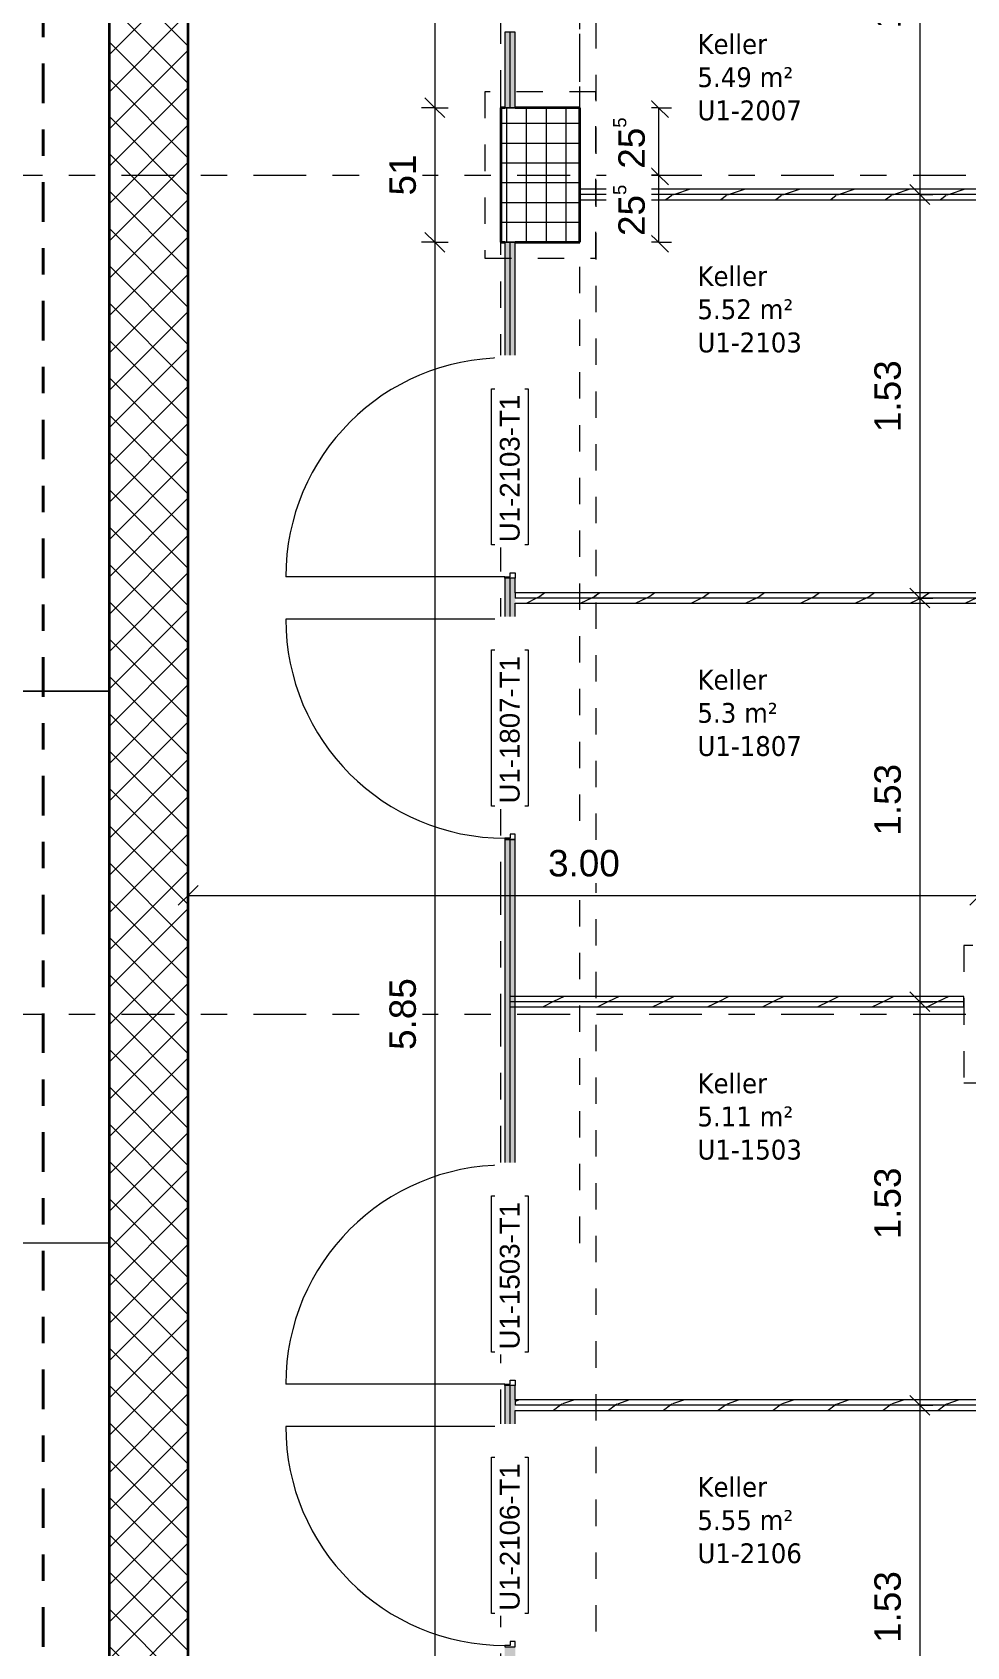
# Model space of a CAD drawing. Header units: metres. Extents: x -85.4 to -16.9, y -4 to 38.1.
# Drawn here: x -33 to -29.46, y 4.65 to 10.77 of the extents above; entities that cross this region are included whole.
import ezdxf

# ---------------------------------------------------------------- set-up
doc = ezdxf.new("R2010")
doc.units = ezdxf.units.M
for name, pattern in [('_Rasterlinie_', [0.375, 0.2, -0.05, 0.075, -0.05]), ('Strichpunkt - Fein', [0.2, 0.1, -0.05, 0, -0.05]), ('Strichpunkt - Mittel', [0.35, 0.15, -0.1, 0, -0.1])]:
    doc.linetypes.add(name, pattern=pattern)
for name, color, linetype, lineweight in [('A-____-____-DIMS', 7, 'Continuous', 5), ('A-____-____-DIMS-50', 7, 'Continuous', 5), ('A-AREA-____-IDEN', 7, 'Continuous', 5), ('A-DOOR-____-IDEN', 7, 'Continuous', 5), ('A-DOOR-____-OTLN', 7, 'Continuous', 9), ('A-DOOR-FRAM-MCUT', 7, 'Continuous', 9), ('A-DOOR-OPNG-OTLN', 7, 'Continuous', 9), ('A-FLOR-____-OTLN', 7, 'Continuous', 9), ('A-FLOR-____-OVHD', 7, 'Strichpunkt - Fein', 9), ('A-WALL-____-MCUT', 7, 'Continuous', 35), ('A-WALL-____-PATT', 7, 'Continuous', 35), ('A-WALL-FNSH-MCUT', 7, 'Continuous', 35), ('C-PRKG-____-OTLN', 7, 'Continuous', 9), ('S-COLS-____-MCUT', 7, 'Continuous', 35), ('S-COLS-____-OTLN', 7, 'Continuous', 9), ('S-GRID-____-OTLN', 7, 'Continuous', 5)]:
    doc.layers.add(name, color=color, linetype=linetype, lineweight=lineweight)
doc.layers.add('A-____-MATC-OTLN', color=7, linetype='Strichpunkt - Mittel', lineweight=40, true_color=0x0080ff)
doc.styles.add('Arial_1', font='arial.ttf', dxfattribs={"height": 0.075})
doc.styles.add('Arial_2', font='arial.ttf', dxfattribs={"height": 0.1})
doc.styles.add('Verdana_2', font='verdana.ttf', dxfattribs={"width": 0.9, "height": 0.075})
doc.dimstyles.new('SUB_Rohbau_fein', dxfattribs={"dimscale": 0.3048, "dimtxt": 0.102026, "dimasz": 0.246063, "dimexe": 0.164042, "dimexo": 0.0625, "dimgap": 0.123031, "dimtad": 1, "dimrnd": 0.005, "dimzin": 0, "dimdsep": 46, "dimtxsty": 'Arial_2', "dimblk1": 'OBLIQUE', "dimblk2": 'OBLIQUE', "dimsah": 1, "dimcen": 0.09, "dimazin": 0, "dimtfac": 1, "dimtdec": 4, "dimtix": 1, "dimtmove": 0, "dimatfit": 3, "dimfxl": 0.164042, "dimfxlon": 1, "dimtvp": 1, "dimtfill": 1, "dimtolj": 1, "dimtzin": 0, "dimarcsym": 2})
doc.dimstyles.new('SUB_Rohbau_fein_2', dxfattribs={"dimscale": 0.3048, "dimtxt": 0.102026, "dimasz": 0.246063, "dimexe": 0.164042, "dimexo": 0.0625, "dimgap": 0.123031, "dimtad": 1, "dimdec": 1, "dimlfac": 100, "dimrnd": 0.5, "dimdsep": 46, "dimtxsty": 'Arial_2', "dimblk1": 'OBLIQUE', "dimblk2": 'OBLIQUE', "dimsah": 1, "dimcen": 0.09, "dimazin": 0, "dimtfac": 1, "dimtdec": 4, "dimtix": 1, "dimtmove": 0, "dimatfit": 3, "dimfxl": 0.164042, "dimfxlon": 1, "dimtvp": 1, "dimtfill": 1, "dimtolj": 1, "dimtzin": 0, "dimarcsym": 2})
pattern_1 = [(216.87, (-1.417, -0.46398), (0.624749256, 0.416501116), [0.10412, -0.93712]), (206.565, (-1.292, -0.52646), (-0.20825414, -0.2082493), [0.23283, -0.23283]), (198.435, (-1.292, -0.63058), (-0.41650024, -0.20824584), [0.13171, -0.52684])]

# ---------------------------------------------------------------- blocks, each defined once
blk = doc.blocks.new('TU DF 1 - Rahmenstock - stumpf einschlagend - 800x1900 Kellerabteil-41621821--01_UG_OK_FFB_AF_lo')
at = {"layer": 'A-DOOR-FRAM-MCUT', "color": 253, "true_color": 0x999999}
for p, q in [((-0.42, 0.02), (-0.4, 0.02)), ((-0.42, -0.02), (-0.42, 0.02)), ((-0.4, 0.02), (-0.4, 0)), ((0.4, 0.02), (0.42, 0.02)), ((0.4, 0), (0.4, 0.02)), ((0.42, 0.02), (0.42, -0.02)), ((-0.415, -0.02), (-0.42, -0.02)), ((-0.415, 0), (-0.415, -0.02)), ((-0.4, 0), (-0.415, 0)), ((0.415, 0), (0.4, 0)), ((0.415, -0.02), (0.415, 0)), ((0.42, -0.02), (0.415, -0.02))]:
    blk.add_line(p, q, dxfattribs=at)
at = {"layer": 'A-DOOR-OPNG-OTLN', "color": 253, "true_color": 0x999999}
blk.add_line((0.415, -0.02), (0.415, -0.85), dxfattribs=at)
blk.add_arc((0.415, -0.02), 0.83, 180, 270, dxfattribs=at)
blk = doc.blocks.new('TU DF 1 - Rahmenstock - stumpf einschlagend - 800x1900 Kellerabteil-41621819--01_UG_OK_FFB_AF_lo')
at = {"layer": 'A-DOOR-FRAM-MCUT', "color": 253, "true_color": 0x999999}
for p, q in [((-0.415, 0.02), (-0.42, 0.02)), ((-0.42, 0.02), (-0.42, -0.02)), ((-0.415, 0), (-0.415, 0.02)), ((-0.4, 0), (-0.415, 0)), ((-0.4, -0.02), (-0.4, 0)), ((0.415, 0), (0.4, 0)), ((0.4, 0), (0.4, -0.02)), ((0.42, 0.02), (0.415, 0.02)), ((0.415, 0.02), (0.415, 0)), ((0.42, -0.02), (0.42, 0.02)), ((-0.42, -0.02), (-0.4, -0.02)), ((0.4, -0.02), (0.42, -0.02))]:
    blk.add_line(p, q, dxfattribs=at)
at = {"layer": 'A-DOOR-OPNG-OTLN', "color": 253, "true_color": 0x999999}
blk.add_line((0.415, 0.02), (0.415, 0.85), dxfattribs=at)
blk.add_arc((0.415, 0.02), 0.83, 90, 180, dxfattribs=at)
blk = doc.blocks.new('PP_Parkplatz - 3975 x 5000-21080458--01_UG_OK_FFB_AF_lo')
at = {"layer": 'C-PRKG-____-OTLN', "color": 253, "true_color": 0x999999}
for p, q in [((-32.708, 8.2756), (-32.708, 12.2497)), ((-32.708, 12.2497), (-32.708, 8.2756)), ((-32.708, 8.2756), (-37.708, 8.2756)), ((-37.708, 8.2756), (-32.708, 8.2756)), ((-32.708, 8.2756), (-37.708, 8.2756))]:
    blk.add_line(p, q, dxfattribs=at)
blk = doc.blocks.new('PP_Parkplatz - 3975 x 5000-V23--01_UG_OK_FFB_AF_lo')
at = {"layer": 'C-PRKG-____-OTLN', "color": 253, "true_color": 0x999999}
for p, q in [((-32.708, 8.2756), (-37.708, 8.2756)), ((-32.708, 8.2756), (-37.708, 8.2756)), ((-37.708, 8.2756), (-32.708, 8.2756)), ((-32.708, 6.1841), (-32.708, 8.2756)), ((-32.708, 8.2756), (-32.708, 6.1841)), ((-32.708, 4.3014), (-32.708, 6.1832)), ((-32.708, 6.1832), (-32.708, 4.3014))]:
    blk.add_line(p, q, dxfattribs=at)
blk = doc.blocks.new('DIMBLOCK118--01_UG_OK_FFB_AF_lo')
at = {"layer": 'A-____-____-DIMS-50'}
for p, q in [((-31.473, 13.0566), (-31.5105, 13.0941)), ((-31.473, 13.0566), (-31.523, 13.0566)), ((-31.473, 13.0566), (-31.473, 10.4866)), ((-31.473, 13.0566), (-31.4355, 13.0191)), ((-31.473, 13.0566), (-31.423, 13.0566)), ((-31.473, 10.4866), (-31.5105, 10.5241)), ((-31.473, 10.4866), (-31.523, 10.4866)), ((-31.473, 10.4866), (-31.4355, 10.4491)), ((-31.473, 10.4866), (-31.423, 10.4866))]:
    blk.add_line(p, q, dxfattribs=at)
at = {"layer": 'A-____-____-DIMS-50', "color": 0, "insert": (-31.645, 11.6359), "char_height": 0.1, "width": 0.325653, "attachment_point": 1, "rotation": 90, "line_spacing_factor": 0.941778, "style": 'Arial_2', "bg_fill": 3, "box_fill_scale": 1.25, "bg_fill_color": 256, "bg_fill_true_color": 13158600, "bg_fill_transparency": 0}
blk.add_mtext('2.57', dxfattribs=at)
blk = doc.blocks.new('_Oblique')
at = {"color": 0, "linetype": 'ByBlock', "lineweight": -2}
blk.add_line((-0.5, -0.5), (0.5, 0.5), dxfattribs=at)
blk = doc.blocks.new('DIMBLOCK119--01_UG_OK_FFB_AF_lo')
at = {"layer": 'A-____-____-DIMS-50'}
for p, q in [((-31.473, 10.4866), (-31.5105, 10.5241)), ((-31.473, 10.4866), (-31.523, 10.4866)), ((-31.473, 10.4866), (-31.473, 9.9766)), ((-31.473, 10.4866), (-31.4355, 10.4491)), ((-31.473, 10.4866), (-31.423, 10.4866)), ((-31.473, 9.9766), (-31.523, 9.9766)), ((-31.473, 9.9766), (-31.5105, 10.0141)), ((-31.473, 9.9766), (-31.4355, 9.9391)), ((-31.473, 9.9766), (-31.423, 9.9766))]:
    blk.add_line(p, q, dxfattribs=at)
at = {"layer": 'A-____-____-DIMS-50', "color": 0, "insert": (-31.645, 10.154), "char_height": 0.1, "width": 0.186088, "attachment_point": 1, "rotation": 90, "line_spacing_factor": 0.941778, "style": 'Arial_2', "bg_fill": 3, "box_fill_scale": 1.25, "bg_fill_color": 256, "bg_fill_true_color": 13158600, "bg_fill_transparency": 0}
blk.add_mtext('51', dxfattribs=at)
blk = doc.blocks.new('DIMBLOCK120--01_UG_OK_FFB_AF_lo')
at = {"layer": 'A-____-____-DIMS-50'}
for p, q in [((-31.473, 9.9766), (-31.523, 9.9766)), ((-31.473, 9.9766), (-31.5105, 10.0141)), ((-31.473, 9.9766), (-31.473, 4.1266)), ((-31.473, 9.9766), (-31.4355, 9.9391)), ((-31.473, 9.9766), (-31.423, 9.9766)), ((-31.473, 4.1266), (-31.5105, 4.1641)), ((-31.473, 4.1266), (-31.523, 4.1266)), ((-31.473, 4.1266), (-31.4355, 4.0891)), ((-31.473, 4.1266), (-31.423, 4.1266))]:
    blk.add_line(p, q, dxfattribs=at)
at = {"layer": 'A-____-____-DIMS-50', "color": 0, "insert": (-31.645, 6.9159), "char_height": 0.1, "width": 0.325653, "attachment_point": 1, "rotation": 90, "line_spacing_factor": 0.941778, "style": 'Arial_2', "bg_fill": 3, "box_fill_scale": 1.25, "bg_fill_color": 256, "bg_fill_true_color": 13158600, "bg_fill_transparency": 0}
blk.add_mtext('5.85', dxfattribs=at)
blk = doc.blocks.new('DIMBLOCK155--01_UG_OK_FFB_AF_lo')
at = {"layer": 'A-____-____-DIMS-50'}
for p, q in [((-32.408, 7.5016), (-32.408, 7.5516)), ((-32.408, 7.5016), (-32.3705, 7.5391)), ((-29.408, 7.5016), (-29.408, 7.5516)), ((-29.408, 7.5016), (-29.3705, 7.5391)), ((-32.408, 7.5016), (-32.4455, 7.4641)), ((-32.408, 7.5016), (-29.408, 7.5016)), ((-32.408, 7.5016), (-32.408, 7.4516)), ((-29.408, 7.5016), (-29.4455, 7.4641)), ((-29.408, 7.5016), (-29.408, 7.4516))]:
    blk.add_line(p, q, dxfattribs=at)
at = {"layer": 'A-____-____-DIMS-50', "color": 0, "insert": (-31.0437, 7.6736), "char_height": 0.1, "width": 0.325653, "attachment_point": 1, "line_spacing_factor": 0.941778, "style": 'Arial_2', "bg_fill": 3, "box_fill_scale": 1.25, "bg_fill_color": 256, "bg_fill_true_color": 13158600, "bg_fill_transparency": 0}
blk.add_mtext('3.00', dxfattribs=at)
blk = doc.blocks.new('DIMBLOCK484--01_UG_OK_FFB_AF_lo')
at = {"layer": 'A-____-____-DIMS-50'}
for p, q in [((-29.6347, 11.6875), (-29.6847, 11.6875)), ((-29.6347, 11.6875), (-29.6722, 11.725)), ((-29.6347, 11.6875), (-29.6347, 10.1579)), ((-29.6347, 11.6875), (-29.5972, 11.65)), ((-29.6347, 11.6875), (-29.5847, 11.6875)), ((-29.6347, 10.1579), (-29.6847, 10.1579)), ((-29.6347, 10.1579), (-29.6722, 10.1954)), ((-29.6347, 10.1579), (-29.5972, 10.1204)), ((-29.6347, 10.1579), (-29.5847, 10.1579))]:
    blk.add_line(p, q, dxfattribs=at)
at = {"layer": 'A-____-____-DIMS-50', "color": 0, "insert": (-29.8068, 10.787), "char_height": 0.1, "width": 0.325653, "attachment_point": 1, "rotation": 90, "line_spacing_factor": 0.941778, "style": 'Arial_2', "bg_fill": 3, "box_fill_scale": 1.25, "bg_fill_color": 256, "bg_fill_true_color": 13158600, "bg_fill_transparency": 0}
blk.add_mtext('1.53', dxfattribs=at)
blk = doc.blocks.new('DIMBLOCK485--01_UG_OK_FFB_AF_lo')
at = {"layer": 'A-____-____-DIMS-50'}
for p, q in [((-29.6347, 10.1579), (-29.6847, 10.1579)), ((-29.6347, 10.1579), (-29.6722, 10.1954)), ((-29.6347, 10.1579), (-29.6347, 8.6284)), ((-29.6347, 10.1579), (-29.5972, 10.1204)), ((-29.6347, 10.1579), (-29.5847, 10.1579)), ((-29.6347, 8.6284), (-29.6847, 8.6284)), ((-29.6347, 8.6284), (-29.6722, 8.6659)), ((-29.6347, 8.6284), (-29.5972, 8.5909)), ((-29.6347, 8.6284), (-29.5847, 8.6284))]:
    blk.add_line(p, q, dxfattribs=at)
at = {"layer": 'A-____-____-DIMS-50', "color": 0, "insert": (-29.8068, 9.2575), "char_height": 0.1, "width": 0.325653, "attachment_point": 1, "rotation": 90, "line_spacing_factor": 0.941778, "style": 'Arial_2', "bg_fill": 3, "box_fill_scale": 1.25, "bg_fill_color": 256, "bg_fill_true_color": 13158600, "bg_fill_transparency": 0}
blk.add_mtext('1.53', dxfattribs=at)
blk = doc.blocks.new('DIMBLOCK486--01_UG_OK_FFB_AF_lo')
at = {"layer": 'A-____-____-DIMS-50'}
for p, q in [((-29.6347, 8.6284), (-29.6847, 8.6284)), ((-29.6347, 8.6284), (-29.6722, 8.6659)), ((-29.6347, 8.6284), (-29.6347, 7.0988)), ((-29.6347, 8.6284), (-29.5972, 8.5909)), ((-29.6347, 8.6284), (-29.5847, 8.6284)), ((-29.6347, 7.0988), (-29.6847, 7.0988)), ((-29.6347, 7.0988), (-29.6722, 7.1363)), ((-29.6347, 7.0988), (-29.5972, 7.0613)), ((-29.6347, 7.0988), (-29.5847, 7.0988))]:
    blk.add_line(p, q, dxfattribs=at)
at = {"layer": 'A-____-____-DIMS-50', "color": 0, "insert": (-29.8068, 7.7279), "char_height": 0.1, "width": 0.325653, "attachment_point": 1, "rotation": 90, "line_spacing_factor": 0.941778, "style": 'Arial_2', "bg_fill": 3, "box_fill_scale": 1.25, "bg_fill_color": 256, "bg_fill_true_color": 13158600, "bg_fill_transparency": 0}
blk.add_mtext('1.53', dxfattribs=at)
blk = doc.blocks.new('DIMBLOCK487--01_UG_OK_FFB_AF_lo')
at = {"layer": 'A-____-____-DIMS-50'}
for p, q in [((-29.6347, 7.0988), (-29.6847, 7.0988)), ((-29.6347, 7.0988), (-29.6722, 7.1363)), ((-29.6347, 7.0988), (-29.6347, 5.5693)), ((-29.6347, 7.0988), (-29.5972, 7.0613)), ((-29.6347, 7.0988), (-29.5847, 7.0988)), ((-29.6347, 5.5693), (-29.6847, 5.5693)), ((-29.6347, 5.5693), (-29.6722, 5.6068)), ((-29.6347, 5.5693), (-29.5972, 5.5318)), ((-29.6347, 5.5693), (-29.5847, 5.5693))]:
    blk.add_line(p, q, dxfattribs=at)
at = {"layer": 'A-____-____-DIMS-50', "color": 0, "insert": (-29.8068, 6.1984), "char_height": 0.1, "width": 0.325653, "attachment_point": 1, "rotation": 90, "line_spacing_factor": 0.941778, "style": 'Arial_2', "bg_fill": 3, "box_fill_scale": 1.25, "bg_fill_color": 256, "bg_fill_true_color": 13158600, "bg_fill_transparency": 0}
blk.add_mtext('1.53', dxfattribs=at)
blk = doc.blocks.new('DIMBLOCK488--01_UG_OK_FFB_AF_lo')
at = {"layer": 'A-____-____-DIMS-50'}
for p, q in [((-29.6347, 5.5693), (-29.6847, 5.5693)), ((-29.6347, 5.5693), (-29.6722, 5.6068)), ((-29.6347, 5.5693), (-29.6347, 4.0397)), ((-29.6347, 5.5693), (-29.5972, 5.5318)), ((-29.6347, 5.5693), (-29.5847, 5.5693)), ((-29.6347, 4.0397), (-29.6847, 4.0397)), ((-29.6347, 4.0397), (-29.6722, 4.0772)), ((-29.6347, 4.0397), (-29.5972, 4.0022)), ((-29.6347, 4.0397), (-29.5847, 4.0397))]:
    blk.add_line(p, q, dxfattribs=at)
at = {"layer": 'A-____-____-DIMS-50', "color": 0, "insert": (-29.8068, 4.6688), "char_height": 0.1, "width": 0.325653, "attachment_point": 1, "rotation": 90, "line_spacing_factor": 0.941778, "style": 'Arial_2', "bg_fill": 3, "box_fill_scale": 1.25, "bg_fill_color": 256, "bg_fill_true_color": 13158600, "bg_fill_transparency": 0}
blk.add_mtext('1.53', dxfattribs=at)
blk = doc.blocks.new('DIMBLOCK555--01_UG_OK_FFB_AF_lo')
at = {"layer": 'A-____-____-DIMS-50'}
for p, q in [((-30.6253, 10.4866), (-30.6628, 10.5241)), ((-30.6253, 10.4866), (-30.6753, 10.4866)), ((-30.6253, 10.4866), (-30.6253, 10.2316)), ((-30.6253, 10.4866), (-30.5878, 10.4491)), ((-30.6253, 10.4866), (-30.5753, 10.4866)), ((-30.6253, 10.2316), (-30.6753, 10.2316)), ((-30.6253, 10.2316), (-30.6628, 10.2691)), ((-30.6253, 10.2316), (-30.5878, 10.1941)), ((-30.6253, 10.2316), (-30.5753, 10.2316))]:
    blk.add_line(p, q, dxfattribs=at)
at = {"layer": 'A-____-____-DIMS-50', "color": 0, "insert": (-30.7973, 10.2555), "char_height": 0.1, "width": 0.248525, "attachment_point": 1, "rotation": 90, "line_spacing_factor": 0.941778, "style": 'Arial_2', "bg_fill": 3, "box_fill_scale": 1.25, "bg_fill_color": 256, "bg_fill_true_color": 13158600, "bg_fill_transparency": 0}
blk.add_mtext('25\\A2\\H0.5x;\\S5^  ;\\H2x;', dxfattribs=at)
blk = doc.blocks.new('DIMBLOCK556--01_UG_OK_FFB_AF_lo')
at = {"layer": 'A-____-____-DIMS-50'}
for p, q in [((-30.6253, 10.2316), (-30.6753, 10.2316)), ((-30.6253, 10.2316), (-30.6628, 10.2691)), ((-30.6253, 10.2316), (-30.6253, 9.9766)), ((-30.6253, 10.2316), (-30.5878, 10.1941)), ((-30.6253, 10.2316), (-30.5753, 10.2316)), ((-30.6253, 9.9766), (-30.6753, 9.9766)), ((-30.6253, 9.9766), (-30.6628, 10.0141)), ((-30.6253, 9.9766), (-30.5878, 9.9391)), ((-30.6253, 9.9766), (-30.5753, 9.9766))]:
    blk.add_line(p, q, dxfattribs=at)
at = {"layer": 'A-____-____-DIMS-50', "color": 0, "insert": (-30.7973, 10.0005), "char_height": 0.1, "width": 0.248525, "attachment_point": 1, "rotation": 90, "line_spacing_factor": 0.941778, "style": 'Arial_2', "bg_fill": 3, "box_fill_scale": 1.25, "bg_fill_color": 256, "bg_fill_true_color": 13158600, "bg_fill_transparency": 0}
blk.add_mtext('25\\A2\\H0.5x;\\S5^  ;\\H2x;', dxfattribs=at)

msp = doc.modelspace()

# ---------------------------------------------------------------- hatches: boundary and pattern name
at = {"layer": 'A-WALL-____-PATT', "lineweight": 9}
h = msp.add_hatch(dxfattribs=at)
h.set_pattern_fill('FP_1', color=256, style=0, pattern_type=2)
h.set_pattern_definition([(45, (-1.5, -0.67223), (-0.07071068, 0.07071068), []), (135, (-1.5, -0.67223), (-0.07071068, -0.07071068), [])])
h.paths.add_polyline_path([(-32.708, -2.3534), (-32.408, -2.3534), (-32.408, 16.2216), (-32.708, 16.2216), (-32.708, -0.7739)])
at = {"layer": 'A-WALL-____-PATT', "lineweight": 9, "true_color": 0xc3b7ad}
h = msp.add_hatch(dxfattribs=at)
h.set_pattern_fill('FP_4', color=9, style=0, pattern_type=2)
h.set_pattern_definition(pattern_1)
h.paths.add_polyline_path([(-31.188, -0.5689), (-31.188, -0.4739), (-31.208, -0.4739), (-31.208, -0.5689)])
h.paths.add_polyline_path([(-31.188, 0.3661), (-31.188, 0.5366), (-31.208, 0.5366), (-31.208, 0.3661)])
h.paths.add_polyline_path([(-31.188, 1.0466), (-31.188, 1.5952), (-31.208, 1.5952), (-31.208, 1.0466)])
h.paths.add_polyline_path([(-31.208, 2.4352), (-31.188, 2.4352), (-31.188, 2.5852), (-31.208, 2.5852)])
h.paths.add_polyline_path([(-31.208, 3.4252), (-31.188, 3.4252), (-31.188, 3.6166), (-31.208, 3.6166)])
h.paths.add_polyline_path([(-31.208, 4.1266), (-31.188, 4.1266), (-31.188, 4.6543), (-31.208, 4.6543), (-31.208, 4.3887)])
h.paths.add_polyline_path([(-31.188, 5.4943), (-31.188, 5.6443), (-31.208, 5.6443), (-31.208, 5.4943)])
h.paths.add_polyline_path([(-31.188, 6.4843), (-31.188, 7.7134), (-31.208, 7.7134), (-31.208, 6.4843)])
h.paths.add_polyline_path([(-31.188, 8.5534), (-31.188, 8.7034), (-31.208, 8.7034), (-31.208, 8.5534)])
h.paths.add_polyline_path([(-31.188, 9.5434), (-31.188, 9.9766), (-31.208, 9.9766), (-31.208, 9.5434)])
h.paths.add_polyline_path([(-31.188, 10.4866), (-31.188, 10.7725), (-31.208, 10.7725), (-31.208, 10.4866)])
h.paths.add_polyline_path([(-31.208, 11.6125), (-31.188, 11.6125), (-31.188, 11.7575), (-31.208, 11.7575)])
h.paths.add_polyline_path([(-31.188, 12.5975), (-31.188, 13.0566), (-31.208, 13.0566), (-31.208, 12.5975)])
h.paths.add_polyline_path([(-31.208, 13.5666), (-31.188, 13.5666), (-31.188, 13.8416), (-31.208, 13.8416)])
h.paths.add_polyline_path([(-31.208, 14.6816), (-31.188, 14.6816), (-31.188, 14.7516), (-31.208, 14.7516), (-31.208, 14.714)])
h = msp.add_hatch(dxfattribs=at)
h.set_pattern_fill('FP_4', color=9, style=0, pattern_type=2)
h.set_pattern_definition(pattern_1)
h.paths.add_polyline_path([(-31.168, -0.5489), (-31.168, -0.4739), (-31.188, -0.4739), (-31.188, -0.5489)])
h.paths.add_polyline_path([(-31.168, 0.3661), (-31.168, 0.5366), (-31.188, 0.5366), (-31.188, 0.3661)])
h.paths.add_polyline_path([(-31.168, 1.0466), (-31.168, 1.5952), (-31.188, 1.5952), (-31.188, 1.0466)])
h.paths.add_polyline_path([(-31.168, 2.4352), (-31.168, 2.5852), (-31.188, 2.5852), (-31.188, 2.4352)])
h.paths.add_polyline_path([(-31.168, 3.4252), (-31.168, 3.6166), (-31.188, 3.6166), (-31.188, 3.4252)])
h.paths.add_polyline_path([(-31.188, 4.1266), (-31.168, 4.1266), (-31.168, 4.6543), (-31.188, 4.6543), (-31.188, 4.3887)])
h.paths.add_polyline_path([(-31.188, 5.4943), (-31.168, 5.4943), (-31.168, 5.6443), (-31.188, 5.6443)])
h.paths.add_polyline_path([(-31.168, 6.4843), (-31.168, 7.7134), (-31.188, 7.7134), (-31.188, 6.4843)])
h.paths.add_polyline_path([(-31.168, 8.5534), (-31.168, 8.7034), (-31.188, 8.7034), (-31.188, 8.5534)])
h.paths.add_polyline_path([(-31.168, 9.5434), (-31.168, 9.9766), (-31.188, 9.9766), (-31.188, 9.5434)])
h.paths.add_polyline_path([(-31.168, 10.4866), (-31.168, 10.7725), (-31.188, 10.7725), (-31.188, 10.4866)])
h.paths.add_polyline_path([(-31.168, 11.6125), (-31.168, 11.7575), (-31.188, 11.7575), (-31.188, 11.6125)])
h.paths.add_polyline_path([(-31.168, 12.5975), (-31.168, 13.0566), (-31.188, 13.0566), (-31.188, 12.5975)])
h.paths.add_polyline_path([(-31.168, 13.5666), (-31.168, 13.8416), (-31.188, 13.8416), (-31.188, 13.5666)])
h.paths.add_polyline_path([(-31.168, 14.6816), (-31.168, 14.7316), (-31.188, 14.7316), (-31.188, 14.6816)])
h = msp.add_hatch(dxfattribs=at)
h.set_pattern_fill('FP_4', color=9, style=0, pattern_type=2)
h.set_pattern_definition(pattern_1)
h.paths.add_polyline_path([(-23.448, 10.1579), (-23.448, 10.1779), (-30.923, 10.1779), (-30.923, 10.1579), (-26.9972, 10.1579)])
h = msp.add_hatch(dxfattribs=at)
h.set_pattern_fill('FP_4', color=9, style=0, pattern_type=2)
h.set_pattern_definition(pattern_1)
h.paths.add_polyline_path([(-30.923, 10.1379), (-23.448, 10.1379), (-23.448, 10.1579), (-30.923, 10.1579)])
h = msp.add_hatch(dxfattribs=at)
h.set_pattern_fill('FP_4', color=9, style=0, pattern_type=2)
h.set_pattern_definition(pattern_1)
h.paths.add_polyline_path([(-31.168, 8.6284), (-23.448, 8.6284), (-23.448, 8.6484), (-31.168, 8.6484)])
h = msp.add_hatch(dxfattribs=at)
h.set_pattern_fill('FP_4', color=9, style=0, pattern_type=2)
h.set_pattern_definition(pattern_1)
h.paths.add_polyline_path([(-23.448, 8.6084), (-23.448, 8.6284), (-31.168, 8.6284), (-31.168, 8.6084), (-26.9972, 8.6084)])
h = msp.add_hatch(dxfattribs=at)
h.set_pattern_fill('FP_4', color=9, style=0, pattern_type=2)
h.set_pattern_definition(pattern_1)
h.paths.add_polyline_path([(-31.188, 7.0988), (-29.468, 7.0988), (-29.468, 7.1188), (-31.188, 7.1188)])
h = msp.add_hatch(dxfattribs=at)
h.set_pattern_fill('FP_4', color=9, style=0, pattern_type=2)
h.set_pattern_definition(pattern_1)
h.paths.add_polyline_path([(-29.468, 7.0788), (-29.468, 7.0988), (-31.188, 7.0988), (-31.188, 7.0788), (-31.1565, 7.0788)])
h = msp.add_hatch(dxfattribs=at)
h.set_pattern_fill('FP_4', color=9, style=0, pattern_type=2)
h.set_pattern_definition(pattern_1)
h.paths.add_polyline_path([(-23.448, 5.5693), (-23.448, 5.5893), (-31.168, 5.5893), (-31.168, 5.5693), (-26.9972, 5.5693)])
h = msp.add_hatch(dxfattribs=at)
h.set_pattern_fill('FP_4', color=9, style=0, pattern_type=2)
h.set_pattern_definition(pattern_1)
h.paths.add_polyline_path([(-26.9972, 5.5493), (-23.448, 5.5493), (-23.448, 5.5693), (-31.168, 5.5693), (-31.168, 5.5493), (-31.1565, 5.5493)])
at = {"layer": 'S-COLS-____-OTLN'}
h = msp.add_hatch(dxfattribs=at)
h.set_pattern_fill('FP_2', color=256, style=0, pattern_type=2)
h.set_pattern_definition([(0, (-1.5, -0.67223), (0, 0.075), []), (90, (-1.5, -0.67223), (-0.075, 5e-18), [])])
h.paths.add_polyline_path([(-30.923, 9.9766), (-30.923, 10.4866), (-31.223, 10.4866), (-31.223, 9.9766), (-31.1565, 9.9766)])

# ---------------------------------------------------------------- linework, layer by layer
at = {"layer": 'A-____-MATC-OTLN'}
msp.add_line((-32.958, 38.1043), (-32.958, -3.5132), dxfattribs=at)
at = {"layer": 'A-DOOR-____-IDEN', "flags": 128}
for points in [[(-31.2576, 8.8297), (-31.2576, 9.4217), (-31.1186, 9.4217), (-31.1186, 8.8297)], [(-31.2576, 7.8397), (-31.2576, 8.4317), (-31.1186, 8.4317), (-31.1186, 7.8397)], [(-31.2576, 5.7706), (-31.2576, 6.3626), (-31.1186, 6.3626), (-31.1186, 5.7706)], [(-31.2576, 4.7806), (-31.2576, 5.3726), (-31.1186, 5.3726), (-31.1186, 4.7806)]]:
    msp.add_lwpolyline(points, close=True, dxfattribs=at)
at = {"layer": 'A-FLOR-____-OTLN'}
msp.add_line((-32.708, 6.1841), (-67.708, 6.1841), dxfattribs=at)
at = {"layer": 'A-FLOR-____-OVHD'}
for p, q in [((-30.923, 6.1841), (-30.923, 22.0116)), ((-30.863, 22.0116), (-30.863, -1.9934)), ((-30.923, 10.4666), (-30.923, 13.0766)), ((-30.863, 10.5466), (-31.283, 10.5466)), ((-31.283, 10.5466), (-31.283, 9.9166)), ((-30.863, 9.9166), (-30.863, 10.5466)), ((-31.283, 9.9166), (-30.863, 9.9166)), ((-27.433, 7.3116), (-29.468, 7.3116)), ((-29.468, 7.3116), (-29.468, 6.7916)), ((-29.468, 6.7916), (-27.433, 6.7916))]:
    msp.add_line(p, q, dxfattribs=at)
at = {"layer": 'A-WALL-____-MCUT'}
for p, q in [((-32.708, 16.6716), (-32.708, -2.3534)), ((-32.408, -2.0534), (-32.408, 16.2216))]:
    msp.add_line(p, q, dxfattribs=at)
at = {"layer": 'A-WALL-____-MCUT', "color": 253, "lineweight": 9, "true_color": 0x999999}
for p, q in [((-31.188, 10.4866), (-31.188, 10.7725)), ((-31.208, 10.4866), (-31.168, 10.4866)), ((-23.448, 10.1579), (-30.923, 10.1579)), ((-31.168, 9.9766), (-31.208, 9.9766)), ((-31.188, 9.5434), (-31.188, 9.9766)), ((-31.188, 8.5534), (-31.188, 8.7034)), ((-31.168, 8.6484), (-31.168, 8.6284)), ((-23.448, 8.6284), (-31.168, 8.6284)), ((-31.188, 6.4843), (-31.188, 7.7134)), ((-29.468, 7.0988), (-31.188, 7.0988)), ((-31.188, 5.4943), (-31.188, 5.6443)), ((-31.168, 5.5893), (-31.168, 5.5693)), ((-23.448, 5.5693), (-31.168, 5.5693))]:
    msp.add_line(p, q, dxfattribs=at)
at = {"layer": 'A-WALL-FNSH-MCUT', "color": 253, "lineweight": 9, "true_color": 0x999999}
for p, q in [((-31.208, 10.7725), (-31.208, 10.4866)), ((-31.168, 10.7725), (-31.208, 10.7725)), ((-31.168, 10.4866), (-31.168, 10.7725)), ((-23.448, 10.1779), (-30.923, 10.1779)), ((-30.923, 10.1779), (-30.923, 10.1379)), ((-30.923, 10.1379), (-23.448, 10.1379)), ((-31.208, 9.9766), (-31.208, 9.5434)), ((-31.168, 9.5434), (-31.168, 9.9766)), ((-31.208, 9.5434), (-31.168, 9.5434)), ((-31.208, 8.7034), (-31.208, 8.5534)), ((-31.168, 8.7034), (-31.208, 8.7034)), ((-31.168, 8.6484), (-31.168, 8.7034)), ((-23.448, 8.6484), (-31.168, 8.6484)), ((-31.168, 8.5534), (-31.168, 8.6084)), ((-31.168, 8.6084), (-23.448, 8.6084)), ((-31.208, 8.5534), (-31.168, 8.5534)), ((-31.208, 7.7134), (-31.208, 6.4843)), ((-31.168, 7.7134), (-31.208, 7.7134)), ((-31.168, 6.4843), (-31.168, 7.7134)), ((-29.468, 7.1188), (-31.188, 7.1188)), ((-29.468, 7.0788), (-29.468, 7.1188)), ((-31.188, 7.0788), (-29.468, 7.0788)), ((-31.208, 6.4843), (-31.168, 6.4843)), ((-31.208, 5.6443), (-31.208, 5.4943)), ((-31.168, 5.6443), (-31.208, 5.6443)), ((-31.168, 5.5893), (-31.168, 5.6443)), ((-23.448, 5.5893), (-31.168, 5.5893)), ((-31.168, 5.4943), (-31.168, 5.5493)), ((-31.168, 5.5493), (-23.448, 5.5493)), ((-31.208, 5.4943), (-31.168, 5.4943))]:
    msp.add_line(p, q, dxfattribs=at)
at = {"layer": 'S-COLS-____-MCUT'}
for p, q in [((-31.208, 10.4866), (-31.223, 10.4866)), ((-31.223, 10.4866), (-31.223, 9.9766)), ((-30.923, 10.4866), (-31.168, 10.4866)), ((-30.923, 9.9766), (-30.923, 10.4866)), ((-31.223, 9.9766), (-31.208, 9.9766)), ((-31.168, 9.9766), (-30.923, 9.9766))]:
    msp.add_line(p, q, dxfattribs=at)
at = {"layer": 'S-COLS-____-OTLN'}
for p, q in [((-31.188, 10.4866), (-31.208, 10.4866)), ((-31.168, 10.4866), (-31.188, 10.4866)), ((-31.208, 9.9766), (-31.188, 9.9766)), ((-31.188, 9.9766), (-31.168, 9.9766))]:
    msp.add_line(p, q, dxfattribs=at)
at = {"layer": 'S-GRID-____-OTLN', "color": 8, "linetype": '_Rasterlinie_', "true_color": 0x808080}
for p, q in [((-31.223, -3.5715), (-31.223, 26.6349)), ((-34.6604, 10.2316), (-17.3994, 10.2316)), ((-34.6604, 7.0516), (-17.3994, 7.0516))]:
    msp.add_line(p, q, dxfattribs=at)

# ---------------------------------------------------------------- block references
at = {"layer": 'A-DOOR-____-OTLN', "color": 253, "true_color": 0x999999}
for name, p, rotation in [('TU DF 1 - Rahmenstock - stumpf einschlagend - 800x1900 Kellerabteil-41621821--01_UG_OK_FFB_AF_lo', (-31.188, 9.1234), 270.0000000000001), ('TU DF 1 - Rahmenstock - stumpf einschlagend - 800x1900 Kellerabteil-41621819--01_UG_OK_FFB_AF_lo', (-31.188, 8.1334), 90.00000000000007), ('TU DF 1 - Rahmenstock - stumpf einschlagend - 800x1900 Kellerabteil-41621821--01_UG_OK_FFB_AF_lo', (-31.188, 6.0643), 270.0000000000001), ('TU DF 1 - Rahmenstock - stumpf einschlagend - 800x1900 Kellerabteil-41621819--01_UG_OK_FFB_AF_lo', (-31.188, 5.0743), 90.00000000000007)]:
    msp.add_blockref(name, p, dxfattribs=dict(at, rotation=rotation))
at = {"layer": 'C-PRKG-____-OTLN', "color": 253, "true_color": 0x999999}
for name in ['PP_Parkplatz - 3975 x 5000-21080458--01_UG_OK_FFB_AF_lo', 'PP_Parkplatz - 3975 x 5000-V23--01_UG_OK_FFB_AF_lo']:
    msp.add_blockref(name, (0, 0), dxfattribs=at)

# ---------------------------------------------------------------- texts
at = {"layer": 'A-AREA-____-IDEN', "color": 8, "true_color": 0x808080, "char_height": 0.075, "attachment_point": 1, "style": 'Verdana_2'}
for s, insert, width in [('Keller', (-30.4774, 10.7655), 0.331899), ('5.49 m²', (-30.4774, 10.6398), 0.472595), ('U1-2007', (-30.4774, 10.5141), 0.497848), ('Keller', (-30.4774, 9.886), 0.331899), ('5.52 m²', (-30.4774, 9.7603), 0.472595), ('U1-2103', (-30.4774, 9.6346), 0.497848), ('Keller', (-30.4774, 8.3564), 0.331899), ('5.3 m²', (-30.4774, 8.2307), 0.400443), ('U1-1807', (-30.4774, 8.1051), 0.497848), ('Keller', (-30.4774, 6.8269), 0.331899), ('5.11 m²', (-30.4774, 6.7012), 0.472595), ('U1-1503', (-30.4774, 6.5755), 0.497848), ('Keller', (-30.4774, 5.2973), 0.331899), ('5.55 m²', (-30.4774, 5.1716), 0.472595), ('U1-2106', (-30.4774, 5.046), 0.497848)]:
    msp.add_mtext(s, dxfattribs=dict(at, insert=insert, width=width))

# ---------------------------------------------------------------- dimensions: what is measured, and where the dimension line sits
at = {"layer": 'A-____-____-DIMS'}
dim = msp.add_linear_dim(base=(-31.473, 10.4866), p1=(-31.423, 13.0566), p2=(-31.423, 10.4866), angle=90, dimstyle='SUB_Rohbau_fein', override={"dimpost": '<>', "dimfxl": 2.57}, dxfattribs=at)
dim.commit()
dim.dimension.update_dxf_attribs({"geometry": 'DIMBLOCK118--01_UG_OK_FFB_AF_lo', "text_midpoint": (-31.5616, 11.7716)})

# ---------------------------------------------------------------- next in the draw order: texts
at = {"layer": 'A-DOOR-____-IDEN', "char_height": 0.075, "width": 0.689451, "attachment_point": 1, "rotation": 90, "style": 'Arial_1', "bg_fill": 3, "box_fill_scale": 1.25, "bg_fill_color": 256, "bg_fill_true_color": 13158600, "bg_fill_transparency": 0}
for s, insert in [('U1-2103-T1', (-31.2267, 8.8397)), ('U1-1807-T1', (-31.2267, 7.8497)), ('U1-1503-T1', (-31.2267, 5.7806)), ('U1-2106-T1', (-31.2267, 4.7906))]:
    msp.add_mtext(s, dxfattribs=dict(at, insert=insert))

# ---------------------------------------------------------------- next in the draw order: dimensions: what is measured, and where the dimension line sits
at = {"layer": 'A-____-____-DIMS'}
for base, p1, p2, dimstyle, override, picture, middle in [((-29.6347, 10.1579), (-29.5847, 11.6875), (-29.5847, 10.1579), 'SUB_Rohbau_fein', {"dimpost": '<>', "dimfxl": 1.529546}, 'DIMBLOCK484--01_UG_OK_FFB_AF_lo', (-29.7233, 10.9227)), ((-31.473, 9.9766), (-31.423, 10.4866), (-31.423, 9.9766), 'SUB_Rohbau_fein_2', {"dimpost": '<>', "dimfxl": 0.51}, 'DIMBLOCK119--01_UG_OK_FFB_AF_lo', (-31.5616, 10.2316))]:
    dim = msp.add_linear_dim(base=base, p1=p1, p2=p2, angle=90, dimstyle=dimstyle, override=override, dxfattribs=at)
    dim.commit()
    dim.dimension.update_dxf_attribs({"geometry": picture, "text_midpoint": middle})
dim = msp.add_linear_dim(base=(-30.6253, 10.2316), p1=(-30.6753, 10.4866), p2=(-30.5753, 10.2316), angle=90, text='\\A1;25\\Q;{\\A1;{\\H0.5x;\\S5^ ;}}', dimstyle='SUB_Rohbau_fein_2', override={"dimpost": '<>', "dimfxl": 0.273907}, dxfattribs=at)
dim.commit()
dim.dimension.update_dxf_attribs({"geometry": 'DIMBLOCK555--01_UG_OK_FFB_AF_lo', "text_midpoint": (-30.7139, 10.3591)})

# ---------------------------------------------------------------- next in the draw order: dimensions: what is measured, and where the dimension line sits
dim = msp.add_linear_dim(base=(-30.6253, 9.9766), p1=(-30.5753, 10.2316), p2=(-30.6753, 9.9766), angle=90, text='\\A1;25\\Q;{\\A1;{\\H0.5x;\\S5^ ;}}', dimstyle='SUB_Rohbau_fein_2', override={"dimpost": '<>', "dimfxl": 0.273907}, dxfattribs=at)
dim.commit()
dim.dimension.update_dxf_attribs({"geometry": 'DIMBLOCK556--01_UG_OK_FFB_AF_lo', "text_midpoint": (-30.7139, 10.1041)})
for base, p1, p2, override, picture, middle in [((-29.6347, 8.6284), (-29.5847, 10.1579), (-29.5847, 8.6284), {"dimpost": '<>', "dimfxl": 1.529546}, 'DIMBLOCK485--01_UG_OK_FFB_AF_lo', (-29.7233, 9.3932)), ((-31.473, 4.1266), (-31.423, 9.9766), (-31.423, 4.1266), {"dimpost": '<>', "dimfxl": 5.85}, 'DIMBLOCK120--01_UG_OK_FFB_AF_lo', (-31.5616, 7.0516))]:
    dim = msp.add_linear_dim(base=base, p1=p1, p2=p2, angle=90, dimstyle='SUB_Rohbau_fein', override=override, dxfattribs=at)
    dim.commit()
    dim.dimension.update_dxf_attribs({"geometry": picture, "text_midpoint": middle})

# ---------------------------------------------------------------- next in the draw order: dimensions: what is measured, and where the dimension line sits
dim = msp.add_linear_dim(base=(-29.408, 7.5016), p1=(-32.408, 7.5516), p2=(-29.408, 7.4516), dimstyle='SUB_Rohbau_fein', override={"dimpost": '<>', "dimfxl": 3.001666}, dxfattribs=at)
dim.commit()
dim.dimension.update_dxf_attribs({"geometry": 'DIMBLOCK155--01_UG_OK_FFB_AF_lo', "text_midpoint": (-30.908, 7.5901)})

# ---------------------------------------------------------------- next in the draw order: dimensions: what is measured, and where the dimension line sits
dim = msp.add_linear_dim(base=(-29.6347, 7.0988), p1=(-29.5847, 8.6284), p2=(-29.5847, 7.0988), angle=90, dimstyle='SUB_Rohbau_fein', override={"dimpost": '<>', "dimfxl": 1.529546}, dxfattribs=at)
dim.commit()
dim.dimension.update_dxf_attribs({"geometry": 'DIMBLOCK486--01_UG_OK_FFB_AF_lo', "text_midpoint": (-29.7233, 7.8636)})

# ---------------------------------------------------------------- next in the draw order: dimensions: what is measured, and where the dimension line sits
dim = msp.add_linear_dim(base=(-29.6347, 5.5693), p1=(-29.5847, 7.0988), p2=(-29.5847, 5.5693), angle=90, dimstyle='SUB_Rohbau_fein', override={"dimpost": '<>', "dimfxl": 1.529546}, dxfattribs=at)
dim.commit()
dim.dimension.update_dxf_attribs({"geometry": 'DIMBLOCK487--01_UG_OK_FFB_AF_lo', "text_midpoint": (-29.7233, 6.3341)})

# ---------------------------------------------------------------- next in the draw order: dimensions: what is measured, and where the dimension line sits
dim = msp.add_linear_dim(base=(-29.6347, 4.0397), p1=(-29.5847, 5.5693), p2=(-29.5847, 4.0397), angle=90, dimstyle='SUB_Rohbau_fein', override={"dimpost": '<>', "dimfxl": 1.529546}, dxfattribs=at)
dim.commit()
dim.dimension.update_dxf_attribs({"geometry": 'DIMBLOCK488--01_UG_OK_FFB_AF_lo', "text_midpoint": (-29.7233, 4.8045)})

doc.saveas('drawing.dxf')
